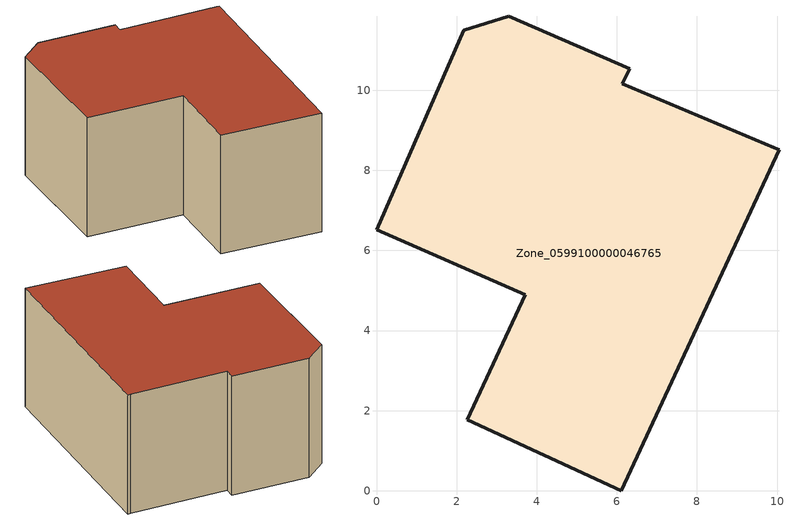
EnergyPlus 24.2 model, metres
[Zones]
Zone_0599100000046765
 floor ground (C_G): 2.26,1.77 3.71,4.9 0,6.51 2.17,11.5 3.31,11.85 6.32,10.53 6.14,10.16 9.93,8.56 10.05,8.51 6.11,0 z0
 wall outside (C_F): 3.71,4.9 2.26,1.77 6.11,0 10.05,8.51 9.93,8.56 6.14,10.16 6.32,10.53 3.31,11.85 2.17,11.5 0,6.51 3.71,4.9 z0:5.15
 roof outside (C_R): 9.93,8.56 6.14,10.16 6.32,10.53 3.31,11.85 2.17,11.5 0,6.51 3.71,4.9 2.26,1.77 6.11,0 10.05,8.51 z5.15
[BUILDING]
Pand.0599100000046765: North Axis=0; Terrain=City; Loads Convergence Tolerance Value=0.04; Temperature Convergence Tolerance Value=0.4; Solar Distribution=FullExterior; Maximum Number of Warmup Days=25; Minimum Number of Warmup Days=1
[Site:Location]
Rotterdam.The.Hague.AP_ZH_NLD Design_Conditions: Latitude=51.96; Longitude=4.45; Time Zone=1; Elevation=-4.5
[SITE:GROUNDTEMPERATURE:BUILDINGSURFACE]
18, 18, 18, 18, 18, 18, 18, 18, 18, 18, 18, 18
[MATERIAL] Thermal Absorptance=0.9; Solar Absorptance=0.7; Visible Absorptance=0.7
Name | Roughness | Thickness | Conductivity | Density | Specific Heat
G.TC.1946 | MediumSmooth | 0.15 | 1 | 540 | 1210
F.TC.1946 | Rough | 0.3 | 0.857143 | 1920 | 840
R.TC.1946 | MediumRough | 0.2 | 0.909091 | 1500 | 1000
[CONSTRUCTION]
C_G: G.TC.1946
C_F: F.TC.1946
C_R: R.TC.1946
[ZONE]
Zone_0599100000046765: Type=1; Multiplier=1; Ceiling Height=Autocalculate; Volume=Autocalculate; Floor Area=autocalculate; Part of Total Floor Area=Yes
[ZONEINFILTRATION:DESIGNFLOWRATE]
Infil_Zone_0599100000046765: Zone or ZoneList or Space or SpaceList=Zone_0599100000046765; Schedule=AlwaysOn; Design Flow Rate Calculation Method=Flow/Area; Flow Rate per Floor Area=0.003; Constant Term Coefficient=1; Temperature Term Coefficient=0; Velocity Term Coefficient=0; Velocity Squared Term Coefficient=0
[HVACTEMPLATE:ZONE:IDEALLOADSAIRSYSTEM]
Zone_0599100000046765: Maximum Heating Supply Air Temperature=50; Minimum Cooling Supply Air Temperature=13; Maximum Heating Supply Air Humidity Ratio=0.0156; Minimum Cooling Supply Air Humidity Ratio=0.0077; Heating Limit=NoLimit; Cooling Limit=NoLimit; Dehumidification Control Type=ConstantSensibleHeatRatio; Cooling Sensible Heat Ratio=0.7; Dehumidification Setpoint=60; Humidification Control Type=None; Humidification Setpoint=30; Outdoor Air Method=None; Outdoor Air Flow Rate per Person=0.00944; Outdoor Air Flow Rate per Zone Floor Area=0; Outdoor Air Flow Rate per Zone=0; Demand Controlled Ventilation Type=None; Outdoor Air Economizer Type=NoEconomizer; Heat Recovery Type=None; Sensible Heat Recovery Effectiveness=0.7; Latent Heat Recovery Effectiveness=0.65
[ZONECONTROL:THERMOSTAT]
ThermostatControl_Zone_0599100000046765: Zone or ZoneList=Zone_0599100000046765; Control Type Schedule=DualSetpointControlType; Control 1=Thermostat_Zone_0599100000046765; Temperature Difference Between Cutout And Setpoint=0
[THERMOSTATSETPOINT:DUALSETPOINT]
Thermostat_Zone_0599100000046765: Heating Setpoint Temperature Schedule=HeatingSetpoint_Zone_0599100000046765; Cooling Setpoint Temperature Schedule=CoolingSetpoint_Zone_0599100000046765
[SCHEDULE:COMPACT]
HeatingSetpoint_Zone_0599100000046765: Through: 12/31, For: AllDays, Until: 24:00, 21
CoolingSetpoint_Zone_0599100000046765: Through: 12/31, For: AllDays, Until: 24:00, 24
DualSetpointControlType: Through: 12/31, For: AllDays, Until: 24:00, 4
AlwaysOn: Through: 12/31, For: AllDays, Until: 24:00, 1
